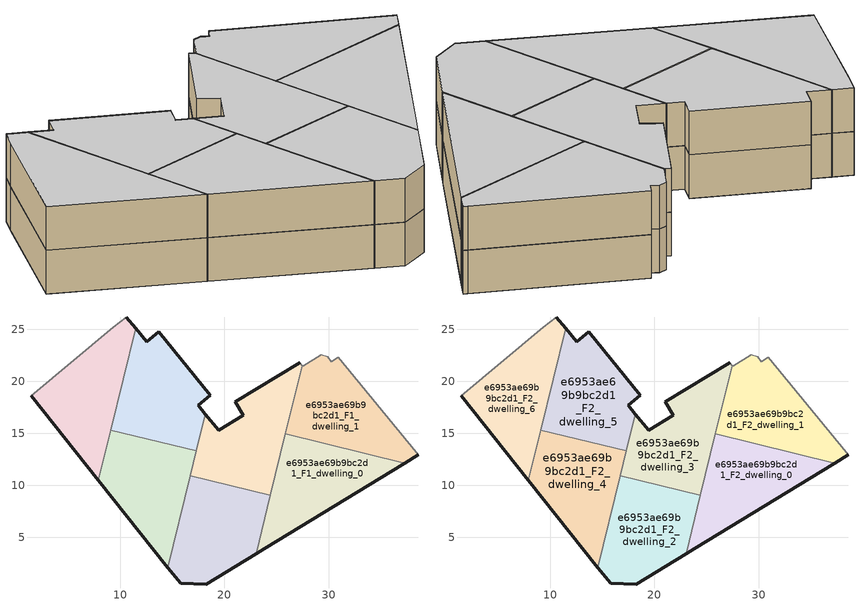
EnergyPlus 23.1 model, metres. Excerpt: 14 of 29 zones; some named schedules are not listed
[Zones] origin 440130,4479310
e6953ae69b9bc2d1_F1_dwelling_0
 floor to e6953ae69b9bc2d1_F0_dwelling_2 (EU_floor_Construction): 24.95,4.59 25.9,10.22 24.75,10.41 23.04,3.43 23.84,3.91 z3
 floor adiabatic (EU_floor_Construction): 37.31,12.16 25.86,14.95 24.75,10.41 25.9,10.22 24.95,4.59 23.84,3.91 z3
 wall outside (EU_wall_Construction): 37.31,12.16 23.84,3.91 23.04,3.43 z3:6
 wall to e6953ae69b9bc2d1_F1_dwelling_1 (EU_wall_Construction): 25.86,14.95 37.31,12.16 z3:6
 wall to e6953ae69b9bc2d1_F1_dwelling_3 (EU_wall_Construction): 24.42,9.07 25.86,14.95 z3:6
 wall to e6953ae69b9bc2d1_F1_dwelling_2 (EU_wall_Construction): 23.04,3.43 24.42,9.07 z3:6
e6953ae69b9bc2d1_F1_dwelling_1
 floor outside (EU_floor_Construction): 37.31,12.16 26.66,14.76 25.86,14.95 z3
 floor to e6953ae69b9bc2d1_F0_dwelling_1 (EU_floor_Construction): 38.61,12.95 38.43,13.18 30.95,22.33 30.26,21.89 29.91,22.38 29.31,22.54 27.81,21.63 26.66,14.76 38.36,12.8 z3
 floor to e6953ae69b9bc2d1_F0_dwelling_0 (EU_floor_Construction): 38.36,12.8 26.66,14.76 37.31,12.16 z3
 floor to e6953ae69b9bc2d1_F0_dwelling_3 (EU_floor_Construction): 26.66,14.76 27.81,21.63 27.51,21.45 27.46,21.51 25.86,14.95 z3
 wall outside (EU_wall_Construction): 38.61,12.95 37.31,12.16 z3:6
 wall adiabatic (EU_wall_Construction): 27.46,21.51 27.51,21.45 29.31,22.54 29.91,22.38 30.26,21.89 30.95,22.33 38.43,13.18 38.61,12.95 z3:6
 wall to e6953ae69b9bc2d1_F1_dwelling_3 (EU_wall_Construction): 25.86,14.95 27.46,21.51 z3:6
e6953ae69b9bc2d1_F1_dwelling_2
 floor to e6953ae69b9bc2d1_F0_dwelling_2 (EU_floor_Construction): 23.04,3.43 24.42,9.07 18.79,10.44 17.13,0.55 18.25,0.53 z3
 floor to e6953ae69b9bc2d1_F0_dwelling_4 (EU_floor_Construction): 17.13,0.55 18.79,10.44 16.73,10.95 14.57,2.11 15.78,0.58 z3
 wall outside (EU_wall_Construction): 23.04,3.43 18.25,0.53 15.78,0.58 14.57,2.11 z3:6
 wall to e6953ae69b9bc2d1_F1_dwelling_3 (EU_wall_Construction): 16.73,10.95 24.42,9.07 z3:6
 wall to e6953ae69b9bc2d1_F1_dwelling_4 (EU_wall_Construction): 14.57,2.11 16.73,10.95 z3:6
e6953ae69b9bc2d1_F1_dwelling_3
 floor to e6953ae69b9bc2d1_F0_dwelling_3 (EU_floor_Construction): 24.75,10.41 27.46,21.51 27.22,21.81 21.03,18.04 21.8,16.75 19.62,15.39 18.95,11.39 z3
 floor to e6953ae69b9bc2d1_F0_dwelling_2 (EU_floor_Construction): 24.42,9.07 24.75,10.41 18.95,11.39 18.79,10.44 z3
 floor to e6953ae69b9bc2d1_F0_dwelling_4 (EU_floor_Construction): 18.79,10.44 18.88,11.01 16.83,11.36 16.73,10.95 z3
 floor to e6953ae69b9bc2d1_F0_dwelling_5 (EU_floor_Construction): 18.88,11.01 19.62,15.39 19.44,15.28 18.17,16.84 16.83,11.36 z3
 wall outside (EU_wall_Construction): 18.17,16.84 19.44,15.28 21.8,16.75 21.03,18.04 27.22,21.81 z3:6
 wall adiabatic (EU_wall_Construction): 27.22,21.81 27.46,21.51 z3:6
 wall to e6953ae69b9bc2d1_F1_dwelling_5 (EU_wall_Construction): 17.31,13.31 18.17,16.84 z3:6
 wall to e6953ae69b9bc2d1_F1_dwelling_4 (EU_wall_Construction): 16.73,10.95 17.31,13.31 z3:6
e6953ae69b9bc2d1_F1_dwelling_4
 floor to e6953ae69b9bc2d1_F0_dwelling_4 (EU_floor_Construction): 14.57,2.11 16.83,11.36 11.94,12.18 11.01,6.59 z3
 floor adiabatic (EU_floor_Construction): 11.01,6.59 12.34,14.53 9.07,15.33 7.89,10.52 z3
 floor to e6953ae69b9bc2d1_F0_dwelling_5 (EU_floor_Construction): 16.83,11.36 17.31,13.31 12.34,14.53 11.94,12.18 z3
 wall outside (EU_wall_Construction): 14.57,2.11 7.89,10.51 z3:6
 wall to e6953ae69b9bc2d1_F1_dwelling_5 (EU_wall_Construction): 9.07,15.33 17.31,13.31 z3:6
 wall to e6953ae69b9bc2d1_F1_dwelling_6 (EU_wall_Construction): 7.89,10.51 9.07,15.33 z3:6
e6953ae69b9bc2d1_F1_dwelling_5
 floor to e6953ae69b9bc2d1_F0_dwelling_5 (EU_floor_Construction): 17.31,13.31 18.17,16.84 17.46,17.73 18.62,18.67 13.99,24.39 12.34,14.53 z3
 floor to e6953ae69b9bc2d1_F0_dwelling_7 (EU_floor_Construction): 12.74,16.95 13.99,24.39 13.7,24.75 12.52,23.8 11.45,25.11 9.59,17.48 z3
 floor to e6953ae69b9bc2d1_F0_dwelling_6 (EU_floor_Construction): 12.34,14.53 12.74,16.95 9.59,17.48 9.07,15.33 z3
 wall outside (EU_wall_Construction): 11.45,25.11 12.52,23.8 13.7,24.75 18.62,18.67 17.46,17.73 18.17,16.84 z3:6
 wall to e6953ae69b9bc2d1_F1_dwelling_6 (EU_wall_Construction): 9.07,15.33 11.45,25.11 z3:6
e6953ae69b9bc2d1_F1_dwelling_6
 floor to e6953ae69b9bc2d1_F0_dwelling_7 (EU_floor_Construction): 9.59,17.48 11.45,25.11 10.58,26.19 10.51,26.13 9.33,25.19 1.65,18.81 z3
 floor to e6953ae69b9bc2d1_F0_dwelling_6 (EU_floor_Construction): 7.89,10.52 9.59,17.48 1.65,18.81 1.44,18.63 z3
 wall outside (EU_wall_Construction): 7.89,10.51 1.44,18.63 / 10.58,26.19 11.45,25.11 z3:6
 wall adiabatic (EU_wall_Construction): 1.44,18.63 9.33,25.19 10.58,26.19 z3:6
e6953ae69b9bc2d1_F2_dwelling_0
 floor to e6953ae69b9bc2d1_F1_dwelling_0 (EU_floor_Construction): 37.31,12.16 25.86,14.95 23.04,3.43 23.84,3.91 z6
 wall outside (EU_wall_Construction): 37.31,12.16 23.84,3.91 23.04,3.43 z6:9
 wall to e6953ae69b9bc2d1_F2_dwelling_1 (EU_wall_Construction): 25.86,14.95 37.31,12.16 z6:9
 wall to e6953ae69b9bc2d1_F2_dwelling_3 (EU_wall_Construction): 24.42,9.07 25.86,14.95 z6:9
 wall to e6953ae69b9bc2d1_F2_dwelling_2 (EU_wall_Construction): 23.04,3.43 24.42,9.07 z6:9
 ceiling to e6953ae69b9bc2d1_F3_dwelling_0 (EU_floor_Construction): 37.31,12.16 23.84,3.91 23.04,3.43 25.86,14.95 z9
e6953ae69b9bc2d1_F2_dwelling_1
 floor to e6953ae69b9bc2d1_F1_dwelling_1 (EU_floor_Construction): 38.61,12.95 38.43,13.18 30.95,22.33 30.26,21.89 29.91,22.38 29.31,22.54 27.51,21.45 27.46,21.51 25.86,14.95 37.31,12.16 z6
 wall outside (EU_wall_Construction): 38.61,12.95 37.31,12.16 z6:9
 wall adiabatic (EU_wall_Construction): 27.46,21.51 27.51,21.45 29.31,22.54 29.91,22.38 30.26,21.89 30.95,22.33 38.43,13.18 38.61,12.95 z6:9
 wall to e6953ae69b9bc2d1_F2_dwelling_3 (EU_wall_Construction): 25.86,14.95 27.46,21.51 z6:9
 ceiling to e6953ae69b9bc2d1_F3_dwelling_1 (EU_floor_Construction): 30.95,22.33 38.43,13.18 38.61,12.95 37.31,12.16 25.86,14.95 27.46,21.51 27.51,21.45 29.31,22.54 29.91,22.38 30.26,21.89 z9
e6953ae69b9bc2d1_F2_dwelling_2
 floor to e6953ae69b9bc2d1_F1_dwelling_2 (EU_floor_Construction): 23.04,3.43 24.42,9.07 16.73,10.95 14.57,2.11 15.78,0.58 18.25,0.53 z6
 wall outside (EU_wall_Construction): 23.04,3.43 18.25,0.53 15.78,0.58 14.57,2.11 z6:9
 wall to e6953ae69b9bc2d1_F2_dwelling_3 (EU_wall_Construction): 16.73,10.95 24.42,9.07 z6:9
 wall to e6953ae69b9bc2d1_F2_dwelling_4 (EU_wall_Construction): 14.57,2.11 16.73,10.95 z6:9
 ceiling to e6953ae69b9bc2d1_F3_dwelling_2 (EU_floor_Construction): 24.42,9.07 23.04,3.43 18.25,0.53 15.78,0.58 14.57,2.11 16.73,10.95 z9
e6953ae69b9bc2d1_F2_dwelling_3
 floor to e6953ae69b9bc2d1_F1_dwelling_3 (EU_floor_Construction): 24.42,9.07 27.46,21.51 27.22,21.81 21.03,18.04 21.8,16.75 19.44,15.28 18.17,16.84 16.73,10.95 z6
 wall outside (EU_wall_Construction): 18.17,16.84 19.44,15.28 21.8,16.75 21.03,18.04 27.22,21.81 z6:9
 wall adiabatic (EU_wall_Construction): 27.22,21.81 27.46,21.51 z6:9
 wall to e6953ae69b9bc2d1_F2_dwelling_5 (EU_wall_Construction): 17.31,13.31 18.17,16.84 z6:9
 wall to e6953ae69b9bc2d1_F2_dwelling_4 (EU_wall_Construction): 16.73,10.95 17.31,13.31 z6:9
 ceiling to e6953ae69b9bc2d1_F3_dwelling_3 (EU_floor_Construction): 27.22,21.81 27.46,21.51 24.42,9.07 16.73,10.95 18.17,16.84 19.44,15.28 21.8,16.75 21.03,18.04 z9
e6953ae69b9bc2d1_F2_dwelling_4
 floor to e6953ae69b9bc2d1_F1_dwelling_4 (EU_floor_Construction): 14.57,2.11 17.31,13.31 9.07,15.33 7.89,10.51 z6
 wall outside (EU_wall_Construction): 14.57,2.11 7.89,10.51 z6:9
 wall to e6953ae69b9bc2d1_F2_dwelling_5 (EU_wall_Construction): 9.07,15.33 17.31,13.31 z6:9
 wall to e6953ae69b9bc2d1_F2_dwelling_6 (EU_wall_Construction): 7.89,10.51 9.07,15.33 z6:9
 ceiling to e6953ae69b9bc2d1_F3_dwelling_4 (EU_floor_Construction): 17.31,13.31 14.57,2.11 7.89,10.51 9.07,15.33 z9
e6953ae69b9bc2d1_F2_dwelling_5
 floor to e6953ae69b9bc2d1_F1_dwelling_5 (EU_floor_Construction): 17.31,13.31 18.17,16.84 17.46,17.73 18.62,18.67 13.7,24.75 12.52,23.8 11.45,25.11 9.07,15.33 z6
 wall outside (EU_wall_Construction): 11.45,25.11 12.52,23.8 13.7,24.75 18.62,18.67 17.46,17.73 18.17,16.84 z6:9
 wall to e6953ae69b9bc2d1_F2_dwelling_6 (EU_wall_Construction): 9.07,15.33 11.45,25.11 z6:9
 ceiling to e6953ae69b9bc2d1_F3_dwelling_5 (EU_floor_Construction): 13.7,24.75 18.62,18.67 17.46,17.73 18.17,16.84 17.31,13.31 9.07,15.33 11.45,25.11 12.52,23.8 z9
e6953ae69b9bc2d1_F2_dwelling_6
 floor to e6953ae69b9bc2d1_F1_dwelling_6 (EU_floor_Construction): 7.89,10.51 11.45,25.11 10.58,26.19 9.33,25.19 1.44,18.63 z6
 wall outside (EU_wall_Construction): 7.89,10.51 1.44,18.63 / 10.58,26.19 11.45,25.11 z6:9
 wall adiabatic (EU_wall_Construction): 1.44,18.63 9.33,25.19 10.58,26.19 z6:9
 ceiling to e6953ae69b9bc2d1_F3_dwelling_6 (EU_floor_Construction): 10.58,26.19 11.45,25.11 7.89,10.51 1.44,18.63 9.33,25.19 z9
[Building]
EU S2 Campaign: North Axis=0; Terrain=City; Solar Distribution=FullExterior
[Site:Location]
Madrid: Latitude=40.5; Longitude=-3.5; Time Zone=1; Elevation=609
[SizingPeriod:WeatherFileDays]
AnnualSizingPeriod: Begin Month=1; Begin Day of Month=1; End Month=12; End Day of Month=31; Day of Week for Start Day=Monday; Use Weather File Daylight Saving Period=No; Use Weather File Rain and Snow Indicators=No
[MATERIAL]
EU_InternalMass_Material: Roughness=MediumRough; Thickness=0.1; Conductivity=1; Density=1800; Specific Heat=900; Thermal Absorptance=0.9; Solar Absorptance=0.7; Visible Absorptance=0.7
[MATERIAL:NOMASS] Roughness=MediumRough; Thermal Absorptance=0.9; Solar Absorptance=0.7; Visible Absorptance=0.7
Name | Thermal Resistance
EU_wall_NoMass | 2.16768
EU_floor_NoMass | 1.14339
[CONSTRUCTION]
EU_wall_Construction: EU_wall_NoMass
EU_floor_Construction: EU_floor_NoMass
EU_InternalMass_Construction: EU_InternalMass_Material
[ZONE] Type=1; Multiplier=1; Ceiling Height=autocalculate; Floor Area=autocalculate; Part of Total Floor Area=Yes
Name | Volume
e6953ae69b9bc2d1_F1_dwelling_0; e6953ae69b9bc2d1_F2_dwelling_0 | 209.83
e6953ae69b9bc2d1_F1_dwelling_1; e6953ae69b9bc2d1_F2_dwelling_1 | 209.833
e6953ae69b9bc2d1_F1_dwelling_2; e6953ae69b9bc2d1_F2_dwelling_2 | 209.865
e6953ae69b9bc2d1_F1_dwelling_3; e6953ae69b9bc2d1_F2_dwelling_3 | 209.849
e6953ae69b9bc2d1_F1_dwelling_4; e6953ae69b9bc2d1_F2_dwelling_4 | 209.845
e6953ae69b9bc2d1_F1_dwelling_5; e6953ae69b9bc2d1_F2_dwelling_5 | 209.836
e6953ae69b9bc2d1_F1_dwelling_6; e6953ae69b9bc2d1_F2_dwelling_6 | 209.839
[INTERNALMASS] Construction=EU_InternalMass_Construction
Name | Zone or ZoneList | Surface Area
e6953ae69b9bc2d1_F1_dwelling_0_EU_InternalMass | e6953ae69b9bc2d1_F1_dwelling_0 | 69.9413
e6953ae69b9bc2d1_F1_dwelling_1_EU_InternalMass | e6953ae69b9bc2d1_F1_dwelling_1 | 69.943
e6953ae69b9bc2d1_F1_dwelling_2_EU_InternalMass | e6953ae69b9bc2d1_F1_dwelling_2 | 69.9546
e6953ae69b9bc2d1_F1_dwelling_3_EU_InternalMass | e6953ae69b9bc2d1_F1_dwelling_3 | 69.9514
e6953ae69b9bc2d1_F1_dwelling_4_EU_InternalMass | e6953ae69b9bc2d1_F1_dwelling_4 | 69.9503
e6953ae69b9bc2d1_F1_dwelling_5_EU_InternalMass | e6953ae69b9bc2d1_F1_dwelling_5 | 69.9462
e6953ae69b9bc2d1_F1_dwelling_6_EU_InternalMass | e6953ae69b9bc2d1_F1_dwelling_6 | 69.9463
e6953ae69b9bc2d1_F2_dwelling_0_EU_InternalMass | e6953ae69b9bc2d1_F2_dwelling_0 | 69.9413
e6953ae69b9bc2d1_F2_dwelling_1_EU_InternalMass | e6953ae69b9bc2d1_F2_dwelling_1 | 69.943
e6953ae69b9bc2d1_F2_dwelling_2_EU_InternalMass | e6953ae69b9bc2d1_F2_dwelling_2 | 69.9546
e6953ae69b9bc2d1_F2_dwelling_3_EU_InternalMass | e6953ae69b9bc2d1_F2_dwelling_3 | 69.9514
e6953ae69b9bc2d1_F2_dwelling_4_EU_InternalMass | e6953ae69b9bc2d1_F2_dwelling_4 | 69.9503
e6953ae69b9bc2d1_F2_dwelling_5_EU_InternalMass | e6953ae69b9bc2d1_F2_dwelling_5 | 69.9462
e6953ae69b9bc2d1_F2_dwelling_6_EU_InternalMass | e6953ae69b9bc2d1_F2_dwelling_6 | 69.9463
[OTHEREQUIPMENT] Fuel Type=Electricity; Design Level Calculation Method=Watts/Area; Power per Zone Floor Area=1; Fraction Latent=0; Fraction Radiant=0; Fraction Lost=0; Carbon Dioxide Generation Rate=0; EndUse Subcategory=EU_Step8_InternalGains
Name | Zone or ZoneList or Space or SpaceList | Schedule
EU_Step8_InternalGain_e6953ae69b9bc2d1_F1_dwelling_0_f000 | e6953ae69b9bc2d1_F1_dwelling_0 | EU_Step8_GainSchedule_e6953ae69b9bc2d1_F1_dwelling_0_f000
EU_Step8_InternalGain_e6953ae69b9bc2d1_F1_dwelling_1_f000 | e6953ae69b9bc2d1_F1_dwelling_1 | EU_Step8_GainSchedule_e6953ae69b9bc2d1_F1_dwelling_1_f000
EU_Step8_InternalGain_e6953ae69b9bc2d1_F1_dwelling_2_f000 | e6953ae69b9bc2d1_F1_dwelling_2 | EU_Step8_GainSchedule_e6953ae69b9bc2d1_F1_dwelling_2_f000
EU_Step8_InternalGain_e6953ae69b9bc2d1_F1_dwelling_3_f000 | e6953ae69b9bc2d1_F1_dwelling_3 | EU_Step8_GainSchedule_e6953ae69b9bc2d1_F1_dwelling_3_f000
EU_Step8_InternalGain_e6953ae69b9bc2d1_F1_dwelling_4_f000 | e6953ae69b9bc2d1_F1_dwelling_4 | EU_Step8_GainSchedule_e6953ae69b9bc2d1_F1_dwelling_4_f000
EU_Step8_InternalGain_e6953ae69b9bc2d1_F1_dwelling_5_f000 | e6953ae69b9bc2d1_F1_dwelling_5 | EU_Step8_GainSchedule_e6953ae69b9bc2d1_F1_dwelling_5_f000
EU_Step8_InternalGain_e6953ae69b9bc2d1_F1_dwelling_6_f000 | e6953ae69b9bc2d1_F1_dwelling_6 | EU_Step8_GainSchedule_e6953ae69b9bc2d1_F1_dwelling_6_f000
EU_Step8_InternalGain_e6953ae69b9bc2d1_F2_dwelling_0_f000 | e6953ae69b9bc2d1_F2_dwelling_0 | EU_Step8_GainSchedule_e6953ae69b9bc2d1_F2_dwelling_0_f000
EU_Step8_InternalGain_e6953ae69b9bc2d1_F2_dwelling_1_f000 | e6953ae69b9bc2d1_F2_dwelling_1 | EU_Step8_GainSchedule_e6953ae69b9bc2d1_F2_dwelling_1_f000
EU_Step8_InternalGain_e6953ae69b9bc2d1_F2_dwelling_2_f000 | e6953ae69b9bc2d1_F2_dwelling_2 | EU_Step8_GainSchedule_e6953ae69b9bc2d1_F2_dwelling_2_f000
EU_Step8_InternalGain_e6953ae69b9bc2d1_F2_dwelling_3_f000 | e6953ae69b9bc2d1_F2_dwelling_3 | EU_Step8_GainSchedule_e6953ae69b9bc2d1_F2_dwelling_3_f000
EU_Step8_InternalGain_e6953ae69b9bc2d1_F2_dwelling_4_f000 | e6953ae69b9bc2d1_F2_dwelling_4 | EU_Step8_GainSchedule_e6953ae69b9bc2d1_F2_dwelling_4_f000
EU_Step8_InternalGain_e6953ae69b9bc2d1_F2_dwelling_5_f000 | e6953ae69b9bc2d1_F2_dwelling_5 | EU_Step8_GainSchedule_e6953ae69b9bc2d1_F2_dwelling_5_f000
EU_Step8_InternalGain_e6953ae69b9bc2d1_F2_dwelling_6_f000 | e6953ae69b9bc2d1_F2_dwelling_6 | EU_Step8_GainSchedule_e6953ae69b9bc2d1_F2_dwelling_6_f000
[ZONEVENTILATION:DESIGNFLOWRATE] Schedule=EU_AlwaysOn; Design Flow Rate Calculation Method=AirChanges/Hour; Air Changes per Hour=0.480546; Ventilation Type=Natural; Fan Pressure Rise=0; Fan Total Efficiency=1; Constant Term Coefficient=1; Temperature Term Coefficient=0; Velocity Term Coefficient=0; Velocity Squared Term Coefficient=0; Minimum Indoor Temperature=-100; Maximum Indoor Temperature=100; Delta Temperature=-100; Minimum Outdoor Temperature=-100; Maximum Outdoor Temperature=100; Maximum Wind Speed=40
Name | Zone or ZoneList or Space or SpaceList
EU_ConstantAir_e6953ae69b9bc2d1_F1_dwelling_0 | e6953ae69b9bc2d1_F1_dwelling_0
EU_ConstantAir_e6953ae69b9bc2d1_F1_dwelling_1 | e6953ae69b9bc2d1_F1_dwelling_1
EU_ConstantAir_e6953ae69b9bc2d1_F1_dwelling_2 | e6953ae69b9bc2d1_F1_dwelling_2
EU_ConstantAir_e6953ae69b9bc2d1_F1_dwelling_3 | e6953ae69b9bc2d1_F1_dwelling_3
EU_ConstantAir_e6953ae69b9bc2d1_F1_dwelling_4 | e6953ae69b9bc2d1_F1_dwelling_4
EU_ConstantAir_e6953ae69b9bc2d1_F1_dwelling_5 | e6953ae69b9bc2d1_F1_dwelling_5
EU_ConstantAir_e6953ae69b9bc2d1_F1_dwelling_6 | e6953ae69b9bc2d1_F1_dwelling_6
EU_ConstantAir_e6953ae69b9bc2d1_F2_dwelling_0 | e6953ae69b9bc2d1_F2_dwelling_0
EU_ConstantAir_e6953ae69b9bc2d1_F2_dwelling_1 | e6953ae69b9bc2d1_F2_dwelling_1
EU_ConstantAir_e6953ae69b9bc2d1_F2_dwelling_2 | e6953ae69b9bc2d1_F2_dwelling_2
EU_ConstantAir_e6953ae69b9bc2d1_F2_dwelling_3 | e6953ae69b9bc2d1_F2_dwelling_3
EU_ConstantAir_e6953ae69b9bc2d1_F2_dwelling_4 | e6953ae69b9bc2d1_F2_dwelling_4
EU_ConstantAir_e6953ae69b9bc2d1_F2_dwelling_5 | e6953ae69b9bc2d1_F2_dwelling_5
EU_ConstantAir_e6953ae69b9bc2d1_F2_dwelling_6 | e6953ae69b9bc2d1_F2_dwelling_6
[HVACTEMPLATE:ZONE:IDEALLOADSAIRSYSTEM] System Availability Schedule=EU_AlwaysOn; Maximum Heating Supply Air Temperature=50; Minimum Cooling Supply Air Temperature=13; Maximum Heating Supply Air Humidity Ratio=0.0156; Minimum Cooling Supply Air Humidity Ratio=0.0077; Heating Limit=NoLimit; Cooling Limit=NoLimit; Heating Availability Schedule=EU_AlwaysOn; Cooling Availability Schedule=EU_CoolingOff; Dehumidification Control Type=ConstantSensibleHeatRatio; Cooling Sensible Heat Ratio=0.7; Dehumidification Setpoint=60; Humidification Control Type=None; Humidification Setpoint=30; Outdoor Air Method=None; Outdoor Air Flow Rate per Person=0.00944; Outdoor Air Flow Rate per Zone Floor Area=0; Outdoor Air Flow Rate per Zone=0; Demand Controlled Ventilation Type=None; Outdoor Air Economizer Type=NoEconomizer; Heat Recovery Type=None; Sensible Heat Recovery Effectiveness=0.7; Latent Heat Recovery Effectiveness=0.65
Name | Template Thermostat
e6953ae69b9bc2d1_F1_dwelling_0 | EU_HeatOnly_e6953ae69b9bc2d1_F1_dwelling_0
e6953ae69b9bc2d1_F1_dwelling_1 | EU_HeatOnly_e6953ae69b9bc2d1_F1_dwelling_1
e6953ae69b9bc2d1_F1_dwelling_2 | EU_HeatOnly_e6953ae69b9bc2d1_F1_dwelling_2
e6953ae69b9bc2d1_F1_dwelling_3 | EU_HeatOnly_e6953ae69b9bc2d1_F1_dwelling_3
e6953ae69b9bc2d1_F1_dwelling_4 | EU_HeatOnly_e6953ae69b9bc2d1_F1_dwelling_4
e6953ae69b9bc2d1_F1_dwelling_5 | EU_HeatOnly_e6953ae69b9bc2d1_F1_dwelling_5
e6953ae69b9bc2d1_F1_dwelling_6 | EU_HeatOnly_e6953ae69b9bc2d1_F1_dwelling_6
e6953ae69b9bc2d1_F2_dwelling_0 | EU_HeatOnly_e6953ae69b9bc2d1_F2_dwelling_0
e6953ae69b9bc2d1_F2_dwelling_1 | EU_HeatOnly_e6953ae69b9bc2d1_F2_dwelling_1
e6953ae69b9bc2d1_F2_dwelling_2 | EU_HeatOnly_e6953ae69b9bc2d1_F2_dwelling_2
e6953ae69b9bc2d1_F2_dwelling_3 | EU_HeatOnly_e6953ae69b9bc2d1_F2_dwelling_3
e6953ae69b9bc2d1_F2_dwelling_4 | EU_HeatOnly_e6953ae69b9bc2d1_F2_dwelling_4
e6953ae69b9bc2d1_F2_dwelling_5 | EU_HeatOnly_e6953ae69b9bc2d1_F2_dwelling_5
e6953ae69b9bc2d1_F2_dwelling_6 | EU_HeatOnly_e6953ae69b9bc2d1_F2_dwelling_6
[SIZING:ZONE] Zone Cooling Design Supply Air Temperature Input Method=SupplyAirTemperature; Zone Cooling Design Supply Air Temperature=13; Zone Heating Design Supply Air Temperature Input Method=SupplyAirTemperature; Zone Heating Design Supply Air Temperature=50; Zone Cooling Design Supply Air Humidity Ratio=0.008; Zone Heating Design Supply Air Humidity Ratio=0.008; Cooling Design Air Flow Method=DesignDay; Cooling Design Air Flow Rate=0; Cooling Minimum Air Flow per Zone Floor Area=0.000762; Cooling Minimum Air Flow=0; Cooling Minimum Air Flow Fraction=0.2; Heating Design Air Flow Method=DesignDay; Heating Design Air Flow Rate=0; Heating Maximum Air Flow per Zone Floor Area=0.002032; Heating Maximum Air Flow=0.141576; Heating Maximum Air Flow Fraction=0.3; Account for Dedicated Outdoor Air System=No; Dedicated Outdoor Air System Control Strategy=NeutralSupplyAir; Dedicated Outdoor Air Low Setpoint Temperature for Design=autosize; Dedicated Outdoor Air High Setpoint Temperature for Design=autosize; Zone Load Sizing Method=Sensible Load Only No Latent Load; Zone Latent Cooling Design Supply Air Humidity Ratio Input Method=HumidityRatioDifference; Zone Cooling Design Supply Air Humidity Ratio Difference=0.005; Zone Latent Heating Design Supply Air Humidity Ratio Input Method=HumidityRatioDifference; Zone Humidification Design Supply Air Humidity Ratio Difference=0.005
e6953ae69b9bc2d1_F1_dwelling_0; e6953ae69b9bc2d1_F1_dwelling_1; e6953ae69b9bc2d1_F1_dwelling_2; e6953ae69b9bc2d1_F1_dwelling_3; e6953ae69b9bc2d1_F1_dwelling_4; e6953ae69b9bc2d1_F1_dwelling_5; e6953ae69b9bc2d1_F1_dwelling_6; e6953ae69b9bc2d1_F2_dwelling_0; e6953ae69b9bc2d1_F2_dwelling_1; e6953ae69b9bc2d1_F2_dwelling_2; e6953ae69b9bc2d1_F2_dwelling_3
